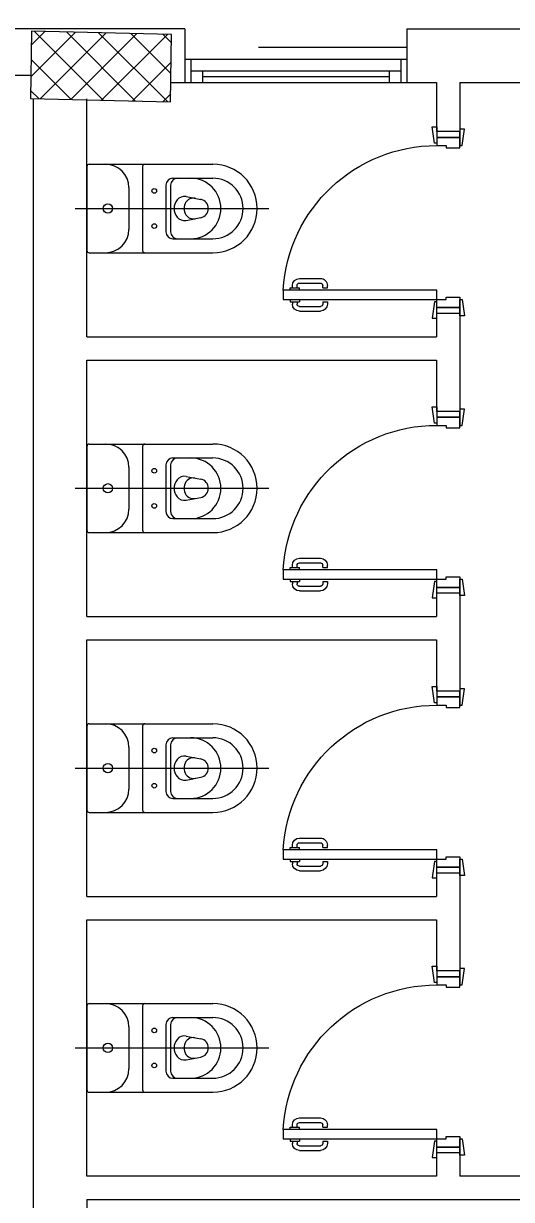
# Model space of a CAD drawing. Extents: x -234346 to 58427, y -132654 to -82394.
# Drawn here: x -141171 to -139078, y -99213 to -94169 of the extents above; entities that cross this region are included whole.
import ezdxf

# ---------------------------------------------------------------- set-up
doc = ezdxf.new("R2010")
doc.units = 0
doc.header["$LTSCALE"] = 8
doc.linetypes.add('HIDDEN2', pattern=[4.7625, 3.175, -1.5875])
for name, color, linetype, lineweight in [('72_EGR_EQP_TAG', 9, 'Continuous', 5), ('Aluminum', 9, 'Continuous', 5), ('C-HYDR-CTCH', 9, 'Continuous', 5), ('Hatch', 9, 'Continuous', 5), ('Proj', 9, 'Continuous', 5), ('SANIT', 9, 'Continuous', 5), ('Structure', 9, 'Continuous', 5), ('Walls', 9, 'Continuous', 5), ('Wooden Joinery', 9, 'Continuous', 5)]:
    doc.layers.add(name, color=color, linetype=linetype, lineweight=lineweight)

# ---------------------------------------------------------------- blocks, each defined once
blk = doc.blocks.new('A$C72370EFE')
at = {"layer": 'Wooden Joinery'}
for p, q in [((-0.01, -0.04), (-0.02, -0.04)), ((-0.01, -0.03), (-0.01, -0.07)), ((0, -0.03), (-0.01, -0.03)), ((0.04, -0.03), (0.05, -0.03)), ((0.05, -0.03), (0.05, -0.07)), ((0.05, -0.04), (0.06, -0.04)), ((-0.05, -0.07), (-0.05, -0.16)), ((-0.03, -0.07), (-0.03, -0.16)), ((-0.01, -0.06), (-0.02, -0.06)), ((0, -0.07), (-0.01, -0.07)), ((0.04, -0.07), (0.05, -0.07)), ((0.05, -0.06), (0.06, -0.06)), ((0.07, -0.07), (0.07, -0.16)), ((0.09, -0.07), (0.09, -0.16)), ((-0.01, -0.17), (-0.02, -0.17)), ((-0.01, -0.19), (-0.02, -0.19)), ((-0.01, -0.17), (-0.01, -0.19)), ((0.05, -0.17), (0.06, -0.17)), ((0.05, -0.17), (0.05, -0.19)), ((0.05, -0.19), (0.06, -0.19))]:
    blk.add_line(p, q, dxfattribs=at)
for centre, radius, start, end in [((-0.02, -0.07), 0.03, 90, 180), ((0.06, -0.07), 0.03, 0, 90), ((-0.02, -0.07), 0.01, 90, 180), ((0.06, -0.07), 0.01, 0, 90), ((-0.02, -0.16), 0.03, 180, 270), ((-0.02, -0.16), 0.01, 180, 270), ((0.06, -0.16), 0.01, 270, 0), ((0.06, -0.16), 0.03, 270, 0)]:
    blk.add_arc(centre, radius, start, end, dxfattribs=at)
blk = doc.blocks.new('A$C268A7CF0')
at = {"layer": 'Wooden Joinery'}
for points in [[(80, 758.8), (80, 768.8), (10, 778.8), (10, 758.8)], [(740, 758.8), (740, 768.8), (810, 778.8), (810, 758.8)], [(70, 658.8), (70, 648.8), (0, 638.8), (0, 658.8)], [(120, 658.8), (120, 0), (80, 0), (80, 658.8)], [(750, 658.8), (750, 648.8), (820, 638.8), (820, 658.8)]]:
    blk.add_lwpolyline(points, close=True, dxfattribs=at)
for points in [[(45, 658.8), (45, 758.8), (20, 758.8), (20, 658.8), (45, 658.8)], [(45, 658.8), (80, 658.8), (80, 698.8), (90, 698.8), (90, 758.8), (45, 758.8), (45, 658.8)], [(775, 658.8), (740, 658.8), (740, 698.8), (730, 698.8), (730, 758.8), (775, 758.8), (775, 658.8)], [(775, 658.8), (775, 758.8), (800, 758.8), (800, 658.8), (775, 658.8)]]:
    blk.add_lwpolyline(points, dxfattribs=at)
blk.add_arc((80, 658.8), 660, 273.4748, 0, dxfattribs=at)
at = {"layer": 'Wooden Joinery', "xscale": 999.9999999998854, "yscale": 999.9999999998854, "zscale": 999.9999999998854, "rotation": 180}
blk.add_blockref('A$C72370EFE', (120, 0), dxfattribs=at)
blk = doc.blocks.new('A$C47696aed')
at = {"layer": 'Hatch'}
h = blk.add_hatch(dxfattribs=at)
h.set_pattern_fill('ANSI37', color=256, scale=30)
h.paths.add_polyline_path([(50952.7, 21917.9), (50348.7, 21909.7), (50352.6, 21621.3), (50956.6, 21629.5)])
h.paths.add_polyline_path([(43791.9, 21910.1), (43208.4, 21904.7), (43188.5, 21613.3), (43772, 21618.7)])
h.paths.add_polyline_path([(29414.9, 21902.8), (28815.8, 21898.7), (28810.1, 21605.6), (29409.2, 21609.7)])
h.paths.add_polyline_path([(36600.2, 21904.9), (35999, 21897.4), (35990.7, 21611.8), (36591.9, 21619.3)])
h.paths.add_polyline_path([(22195.7, 21912), (21589.3, 21890.2), (21603.8, 21597.6), (22210.2, 21619.5)])
h.paths.add_polyline_path([(15459.1, 21901.7), (14237.2, 21925.6), (14230.7, 21629.5), (15452.7, 21605.5)])
h.paths.add_polyline_path([(15473.2, 14701.6), (14258.2, 14685.8), (14244.7, 14393.4), (15459.7, 14409.1)])
h.paths.add_polyline_path([(15447.1, 7508.4), (14244, 7492.4), (14238.3, 7199.4), (15441.4, 7215.3)])
h.paths.add_polyline_path([(15465.6, 309.7), (14269, 298.3), (14271.8, 3.8), (15468.5, 15.2)])
h.paths.add_polyline_path([(7830.6, 311.8), (7227.1, 308.1), (7237.7, 22.6), (7841.3, 26.3)])
h.paths.add_polyline_path([(7815.2, 7509.8), (7218.4, 7511.4), (7218.2, 7210.2), (7815.1, 7208.6)])
h.paths.add_polyline_path([(7825.1, 14699.4), (7205.8, 14700.6), (7195.2, 14397.6), (7814.5, 14396.4)])
h.paths.add_polyline_path([(7801.7, 21878.7), (7201.1, 21893.2), (7197.5, 21603.6), (7798.1, 21589.1)])
h.paths.add_polyline_path([(602.6, 21876.9), (0, 21899.6), (1.9, 21611.2), (604.5, 21588.5)])
h.paths.add_polyline_path([(610.4, 7498.6), (8.3, 7491.6), (11.7, 7200), (613.7, 7206.9)])
h.paths.add_polyline_path([(627.9, 303.9), (29.5, 302.9), (34.3, 2.3), (632.7, 3.3)])
h.paths.add_polyline_path([(22214.6, 317.2), (21608.9, 304.3), (21614.6, 3.1), (22220.3, 16)])
h.paths.add_polyline_path([(22208.1, 7509.7), (21613.7, 7492.1), (21615.8, 7195.5), (22210.2, 7213.1)])
h.paths.add_polyline_path([(22199.3, 14717.7), (21600.4, 14710), (21604.4, 14409.9), (22203.4, 14417.6)])
h.paths.add_polyline_path([(29399.7, 14702.4), (28797.7, 14707.1), (28802, 14415), (29403.9, 14410.3)])
h.paths.add_polyline_path([(29403.4, 7519.8), (28799.6, 7502.2), (28813, 7202.1), (29413.1, 7223.2)])
h.paths.add_polyline_path([(29419.5, 303.8), (28815.7, 310.4), (28813.3, 24.7), (29417.2, 18.1)])
h.paths.add_polyline_path([(36618, 314.2), (36020.7, 299.7), (36029.7, 0), (36627, 14.6)])
h.paths.add_polyline_path([(36610.7, 7502.6), (36009.5, 7504.5), (36010.6, 7207.3), (36611.9, 7205.4)])
h.paths.add_polyline_path([(36574.3, 14706.4), (35993.4, 14711.1), (36013.1, 14421.3), (36594, 14416.6)])
h.paths.add_polyline_path([(43777.6, 14705.7), (43180, 14719.4), (43182, 14427.5), (43779.6, 14413.8)])
h.paths.add_polyline_path([(43778.6, 7507.1), (43210.2, 7499.5), (43212, 7205.4), (43780.5, 7213)])
h.paths.add_polyline_path([(43815.7, 310), (43210.4, 307.3), (43211.8, 2.8), (43817, 5.4)])
h.paths.add_polyline_path([(50989.9, 309.5), (50401.9, 325.5), (50388.7, 18.3), (50976.7, 2.3)])
h.paths.add_polyline_path([(50974.1, 7508.9), (50370.9, 7510), (50368.9, 7213.4), (50972.2, 7212.3)])
at = {"layer": 'C-HYDR-CTCH', "color": 4, "flags": 128}
blk.add_lwpolyline([(7798.1, 21589.1), (7801.7, 21878.7), (7201.1, 21893.2), (7197.5, 21603.6), (7798.1, 21589.1)], dxfattribs=at)
blk = doc.blocks.new('WC manta')
at = {"layer": 'SANIT'}
for p, q in [((-0.13, 0.18), (-0.13, -0.18)), ((-0.12, 0.19), (0.41, 0.19)), ((0.109, 0.18), (0.109, -0.18)), ((0.239, 0.13), (0.41, 0.13)), ((0.05, 0.09), (0.05, -0.09)), ((0.209, 0.1), (0.209, -0.1)), ((0.229, 0.1), (0.229, -0.1)), ((0.2955, 0.051), (0.3581, 0.0393)), ((-0.18, 0), (0.65, 0)), ((0.2955, -0.051), (0.3581, -0.0393)), ((0.239, -0.13), (0.41, -0.13)), ((-0.12, -0.19), (0.41, -0.19))]:
    blk.add_line(p, q, dxfattribs=at)
for centre, radius in [((0.159, 0.0752), 0.01), ((-0.04, 0), 0.02), ((0.159, -0.0753), 0.01)]:
    blk.add_circle(centre, radius, dxfattribs=at)
for centre, radius, start, end in [((-0.12, 0.18), 0.01, 90, 180), ((-0.05, 0.09), 0.1, 0, 90), ((0.119, 0.18), 0.01, 90, 180), ((0.41, 0), 0.19, 270, 90), ((0.239, 0.1), 0.03, 90, 180), ((0.259, 0.1), 0.03, 90, 180), ((0.3147, 0), 0.13, 270, 90), ((0.41, 0), 0.13, 270, 90), ((0.2882, 0.0117), 0.04, 79.4289, 141.525), ((0.3029, 0), 0.0588, 141.525, 218.475), ((0.3454, 0), 0.0588, 166.4176, 193.5824), ((0.3271, 0.0044), 0.04, 79.4289, 166.4176), ((0.3507, 0), 0.04, 280.5711, 79.4289), ((0.2882, -0.0117), 0.04, 218.475, 280.5711), ((0.3271, -0.0044), 0.04, 193.5824, 280.5711), ((-0.05, -0.09), 0.1, 270, 0), ((0.239, -0.1), 0.03, 180, 270), ((0.259, -0.1), 0.03, 180, 270), ((-0.12, -0.18), 0.01, 180, 270), ((0.119, -0.18), 0.01, 180, 270)]:
    blk.add_arc(centre, radius, start, end, dxfattribs=at)
blk = doc.blocks.new('GF1')
at = {"layer": 'Aluminum', "color": 9}
for p, q in [((-140479.2, -94322.6), (-139527.8, -94322.6)), ((-140454.2, -94322.6), (-140454.2, -94422.6)), ((-139552.8, -94322.6), (-139552.8, -94422.6)), ((-140454.2, -94372.6), (-139552.8, -94372.6)), ((-140404.2, -94372.6), (-140404.2, -94422.6)), ((-139602.8, -94397.6), (-140404.2, -94397.6)), ((-139602.8, -94372.6), (-139602.8, -94422.6)), ((-140479.2, -94422.6), (-139527.8, -94422.6))]:
    blk.add_line(p, q, dxfattribs=at)
at = {"layer": 'Proj', "color": 9, "linetype": 'HIDDEN2', "ltscale": 25}
blk.add_line((-139527.8, -94272.6), (-140479.2, -94272.6), dxfattribs=at)
at = {"layer": 'Walls', "color": 9}
for p, q in [((-140479.2, -94192.6), (-141929.4, -94192.6)), ((-140479.2, -94192.6), (-140479.2, -94422.6)), ((-139527.8, -94192.6), (-137604.3, -94192.6)), ((-139527.8, -94192.6), (-139527.8, -94422.6)), ((-141140, -94392.5, 0), (-141929.4, -94392.8, 0)), ((-140539.5, -94421.9, 0), (-140479.2, -94422.6)), ((-139527.8, -94422.6), (-139399.4, -94422.6)), ((-139399.4, -94422.6), (-139399.4, -94632.6)), ((-139299.4, -94422.6), (-138149.4, -94422.6)), ((-139299.4, -94422.6), (-139299.4, -94632.6)), ((-141129.4, -94492.6), (-141129.4, -99702.6)), ((-140899.4, -95512.6), (-140899.4, -94492.6)), ((-139299.4, -94632.6), (-139399.4, -94632.6)), ((-139399.4, -95412.6), (-139399.4, -95512.6)), ((-139299.4, -95412.6), (-139399.4, -95412.6)), ((-139299.4, -95412.6), (-139299.4, -95832.6)), ((-140899.4, -95512.6), (-139399.4, -95512.6)), ((-140899.4, -96712.6), (-140899.4, -95612.6)), ((-140899.4, -95612.6), (-139399.4, -95612.6)), ((-139399.4, -95612.6), (-139399.4, -95832.6)), ((-139299.4, -95832.6), (-139399.4, -95832.6)), ((-139399.4, -96612.6), (-139399.4, -96712.6)), ((-139299.4, -96612.6), (-139399.4, -96612.6)), ((-139299.4, -96612.6), (-139299.4, -97032.6)), ((-140899.4, -96712.6), (-139399.4, -96712.6)), ((-140899.4, -97912.6), (-140899.4, -96812.6)), ((-140899.4, -96812.6), (-139399.4, -96812.6)), ((-139399.4, -96812.6), (-139399.4, -97032.6)), ((-139299.4, -97032.6), (-139399.4, -97032.6)), ((-139399.4, -97812.6), (-139399.4, -97912.6)), ((-139299.4, -97812.6), (-139399.4, -97812.6)), ((-139299.4, -97812.6), (-139299.4, -98232.6)), ((-140899.4, -97912.6), (-139399.4, -97912.6)), ((-140899.4, -99112.6), (-140899.4, -98012.6)), ((-140899.4, -98012.6), (-139399.4, -98012.6)), ((-139399.4, -98012.6), (-139399.4, -98232.6)), ((-139299.4, -98232.6), (-139399.4, -98232.6)), ((-139299.4, -99012.6), (-139399.4, -99012.6)), ((-139399.4, -99012.6), (-139399.4, -99112.6)), ((-139299.4, -99012.6), (-139299.4, -99112.6)), ((-139399.4, -99112.6), (-140899.4, -99112.6)), ((-138149.4, -99112.6), (-139299.4, -99112.6)), ((-140899.4, -99212.6), (-135009.4, -99212.6)), ((-140899.4, -99212.6), (-140899.4, -99702.6))]:
    blk.add_line(p, q, dxfattribs=at)
at = {"layer": 'SANIT', "color": 9, "xscale": 999.9999999999995, "yscale": 999.9999999999995, "zscale": 999.9999999999995}
for p in [(-140769.4, -94962.6), (-140769.4, -96162.6), (-140769.4, -97362.6), (-140769.4, -98562.6)]:
    blk.add_blockref('WC manta', p, dxfattribs=at)
at = {"layer": 'Structure', "color": 9}
blk.add_blockref('A$C47696aed', (-148338.7, -116094.9, 0), dxfattribs=at)
at = {"layer": 'Wooden Joinery', "color": 9, "xscale": -1, "rotation": 270}
for p in [(-140058.1, -95432.6), (-140058.1, -96632.6), (-140058.1, -97832.6), (-140058.1, -99032.6)]:
    blk.add_blockref('A$C268A7CF0', p, dxfattribs=at)

msp = doc.modelspace()

# ---------------------------------------------------------------- block references
at = {"layer": '72_EGR_EQP_TAG'}
msp.add_blockref('GF1', (0, 0), dxfattribs=at)

doc.saveas('drawing.dxf')
